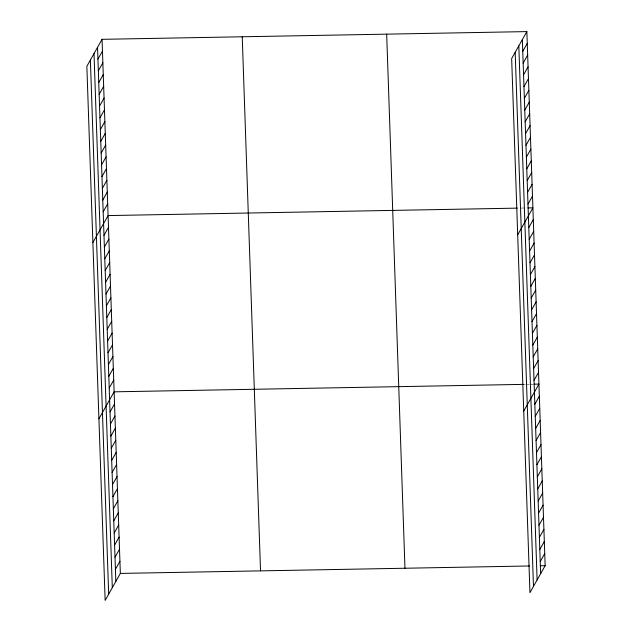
<?xml version="1.0" encoding="UTF-8"?>
<svg xmlns="http://www.w3.org/2000/svg" width="632" height="632" viewBox="0 0 632 632"><rect width="100%" height="100%" fill="white"/><g stroke="black" fill="none" stroke-linecap="round" stroke-linejoin="round"><path stroke-width="0.47" stroke-dasharray="3.16 2.37" d="M521.21 208.062L527.056 207.96M523.359 384.382L525.303 384.351M527.246 384.311L529.197 384.28M530.169 384.256L533.092 384.209"/><path stroke-width="0.95" d="M102.052 39.326L86.853 66.313L105.141 600.4L120.341 573.422L102.052 39.326L526.859 31.6L545.147 565.687L529.948 592.674L511.659 58.579L526.859 31.6M97.944 59.084L102.455 51.081M98.347 70.839L102.858 62.829M98.75 82.587L103.261 74.576M99.145 94.334L103.664 86.331M99.548 106.089L104.067 98.079M99.951 117.836L104.47 109.826M100.354 129.584L104.873 121.581M100.757 141.339L105.267 133.328M101.16 153.086L105.67 145.076M101.562 164.834L106.073 156.831M101.965 176.589L106.476 168.578M102.368 188.336L106.879 180.325M102.771 200.083L107.282 192.081M103.174 211.838L107.685 203.828M92.888 242.562L108.088 215.575L517.316 208.133M103.98 235.341L108.491 227.33M104.383 247.088L108.894 239.078M104.786 258.836L109.296 250.825M105.189 270.591L109.699 262.58M105.591 282.338L110.102 274.327M105.994 294.085L110.505 286.075M106.389 305.841L110.908 297.83M106.792 317.588L111.311 309.577M107.195 329.335L111.714 321.333M107.598 341.09L112.109 333.08M108.001 352.838L112.512 344.827M108.404 364.585L112.915 356.582M108.807 376.34L113.318 368.33M109.21 388.088L113.721 380.077M98.924 418.811L114.123 391.832L523.359 384.382M110.023 411.946L114.542 403.935M110.442 424.048L114.953 416.038M110.853 436.151L115.372 428.148M111.272 448.262L115.782 440.251M111.682 460.365L116.201 452.362M112.101 472.475L116.612 464.465M112.512 484.578L117.031 476.567M112.93 496.689L117.441 488.678M113.341 508.792L117.86 500.781M113.76 520.894L118.271 512.892M114.171 533.005L118.69 524.995M114.59 545.108L119.1 537.097M115 557.219L119.511 549.208M115.419 569.321L119.93 561.311M522.751 51.358L527.262 43.347M523.154 63.105L527.665 55.102M523.557 74.86L528.068 66.85M523.96 86.608L528.471 78.597M524.355 98.355L528.873 90.352M524.758 110.11L529.276 102.1M525.16 121.858L529.679 113.847M525.563 133.605L530.074 125.602M525.966 145.36L530.477 137.349M526.369 157.107L530.88 149.097M526.772 168.855L531.283 160.852M527.175 180.61L531.686 172.599M527.578 192.357L532.089 184.346M527.981 204.104L532.492 196.102M517.695 234.828L532.894 207.849L528.028 207.936M528.787 227.607L533.297 219.596M529.189 239.354L533.7 231.352M529.592 251.109L534.103 243.099M529.995 262.857L534.506 254.846M530.398 274.612L534.909 266.601M530.801 286.359L535.312 278.349M531.196 298.107L535.715 290.096M531.599 309.862L536.118 301.851M532.002 321.609L536.521 313.598M532.405 333.356L536.923 325.346M532.808 345.112L537.318 337.101M533.211 356.859L537.721 348.848M533.613 368.606L538.124 360.603M534.016 380.361L538.527 372.351M523.731 411.077L538.93 384.098L534.064 384.185M534.83 404.211L539.349 396.209M535.249 416.322L539.76 408.312M535.659 428.425L540.178 420.414M536.078 440.536L540.589 432.525M536.489 452.638L541.008 444.628M536.908 464.741L541.419 456.738M537.318 476.852L541.837 468.841M537.737 488.955L542.248 480.944M538.148 501.065L542.667 493.055M538.567 513.168L543.078 505.158M538.978 525.271L543.496 517.268M539.396 537.382L543.907 529.371M539.807 549.485L544.326 541.482M540.226 561.595L544.737 553.585M120.341 573.422L529.577 565.972M540.281 565.782L545.147 565.687M522.348 39.611L540.637 573.698M518.817 45.867L537.113 579.963M515.183 52.322L533.479 586.409M386.673 34.152L404.962 568.239M242.238 36.774L260.534 570.87M97.541 47.337L115.83 581.424M94.01 53.601L112.306 587.689M90.376 60.048L108.672 594.135"/></g></svg>
